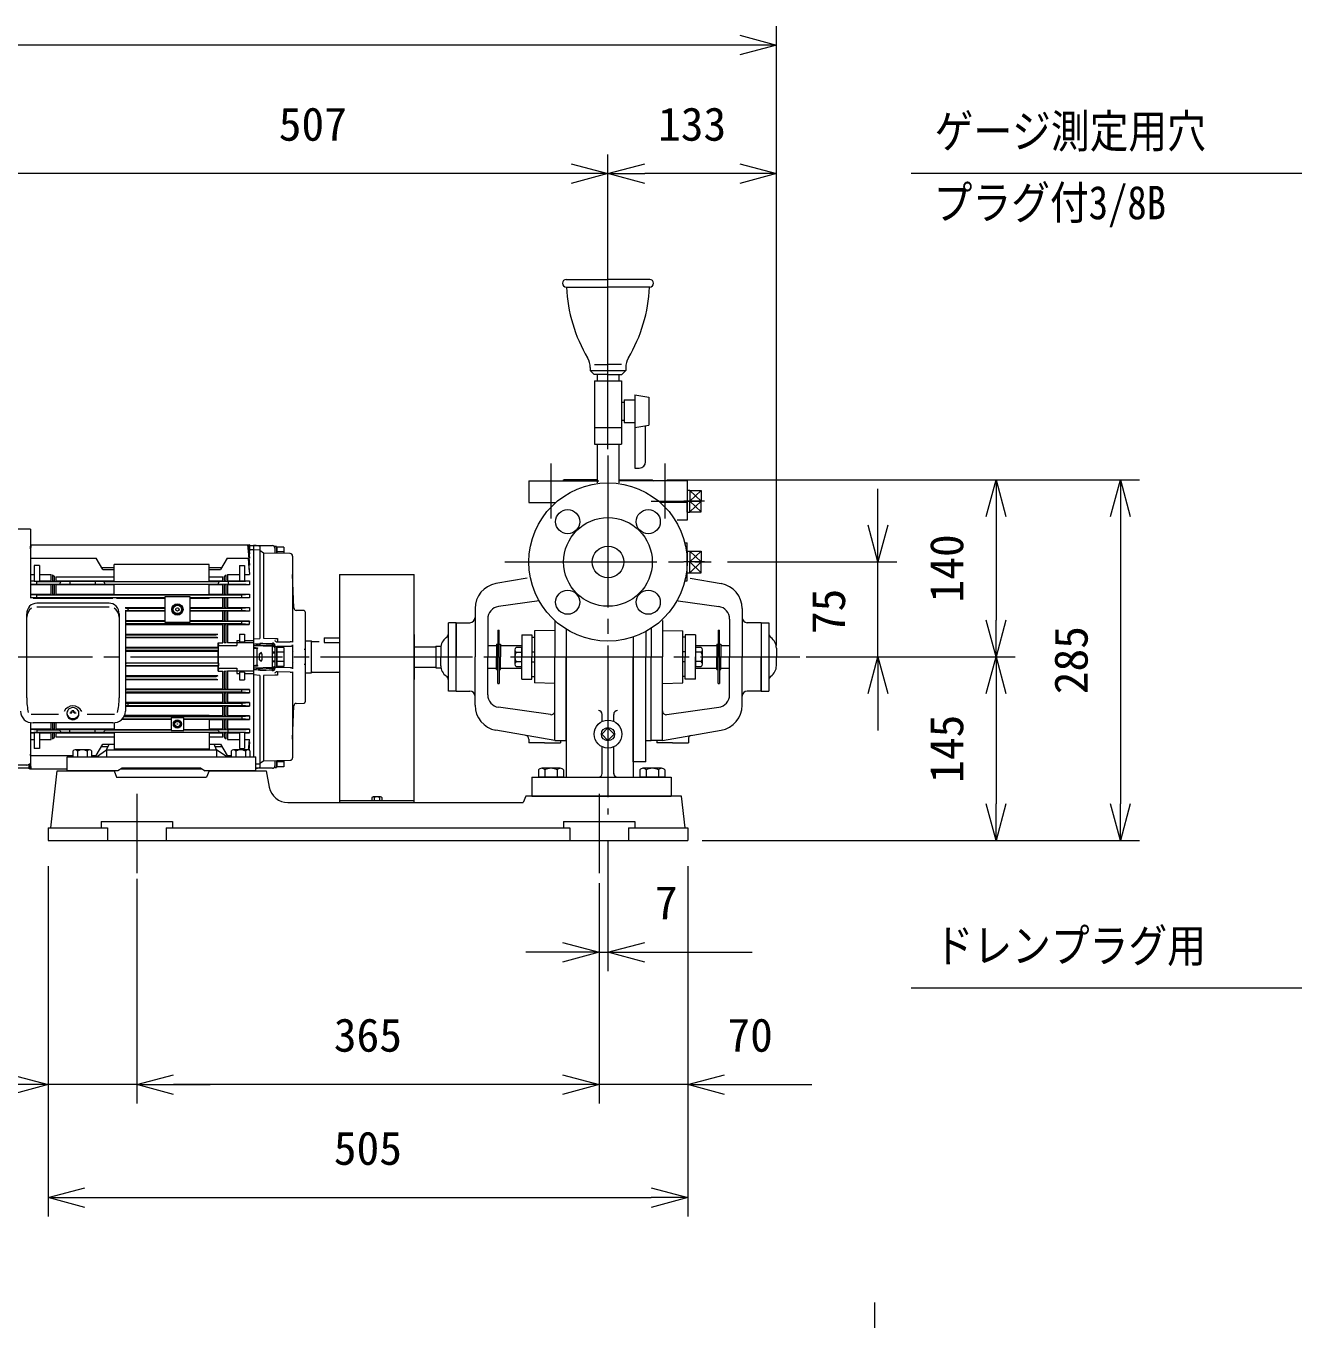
# Model space of a CAD drawing. Units: millimetres at full size, sheet at 1:6. Extents: x -1188 to 1188, y -840 to 840.
# Drawn here: x -670 to 338, y -840 to 188 of the extents above; entities that cross this region are included whole.
import ezdxf
from ezdxf.enums import TextEntityAlignment as Align

# ---------------------------------------------------------------- set-up
doc = ezdxf.new("R2010")
doc.units = ezdxf.units.MM
doc.header["$LTSCALE"] = 6
doc.linetypes.add('USER2', pattern=[25, 20, -1.5, 2, -1.5])
for name, color, linetype, lineweight in [('0-0_0', 7, 'Continuous', 18), ('0-2_NOTE', 2, 'Continuous', 18), ('0-3_NOTE-ENG', 3, 'Continuous', 18), ('0-B_DETAIL', 4, 'Continuous', 18)]:
    doc.layers.add(name, color=color, linetype=linetype, lineweight=lineweight)
doc.styles.add('ＭＳ ゴシック', font='')
doc.styles.get('ＭＳ ゴシック').set_extended_font_data('MS Gothic')

# ---------------------------------------------------------------- blocks, each defined once
blk = doc.blocks.new('_Open30')
at = {"layer": '0-0_0'}
blk.add_line((0, 0), (-1, 0), dxfattribs=at)
blk.add_lwpolyline([(-1, 0.2679), (0, 0), (-1, -0.2679)], dxfattribs=at)

msp = doc.modelspace()

# ---------------------------------------------------------------- linework, layer by layer
at = {"layer": '0-0_0'}
for p, q in [((-666.442, -209.133), (-694.142, -209.133)), ((-666.442, -209.133), (-666.442, -263.609)), ((-666.062, -221.433), (-666.442, -225.846)), ((-666.442, -221.433), (-666.163, -221.433)), ((-493.442, -221.433), (-493.861, -221.433)), ((-493.472, -225.861), (-493.442, -225.861)), ((-493.442, -221.433), (-493.442, -225.861)), ((-493.442, -221.933), (-475.442, -221.933)), ((-490.442, -225.433), (-493.442, -225.433)), ((-490.442, -221.933), (-490.442, -388.933)), ((-485.442, -225.433), (-490.442, -225.695)), ((-485.442, -222.724), (-485.442, -295.312)), ((-482.442, -227.933), (-485.442, -225.933)), ((-472.242, -222.691), (-473.442, -222.691)), ((-473.442, -222.691), (-473.442, -228.103)), ((-472.242, -222.691), (-472.242, -228.111)), ((-471.842, -224.841), (-472.242, -224.841)), ((-471.842, -223.191), (-471.842, -228.118)), ((-466.342, -223.191), (-471.842, -223.191)), ((-466.342, -223.191), (-466.342, -228.214)), ((-666.338, -231.933), (-666.442, -233.152)), ((-666.338, -231.933), (-614.639, -231.933)), ((-609.442, -240.933), (-614.639, -231.933)), ((-511.246, -231.933), (-516.442, -240.933)), ((-493.779, -232.049), (-493.442, -232.049)), ((-493.675, -228.396), (-493.442, -228.396)), ((-493.553, -226.54), (-493.442, -226.54)), ((-461.408, -228.3), (-482.442, -227.933)), ((-482.442, -227.933), (-482.442, -295.127)), ((-466.342, -226.941), (-471.842, -226.941)), ((-459.442, -230.3), (-459.442, -298.238)), ((-666.442, -244.803), (-663.442, -244.803)), ((-659.442, -237.672), (-663.442, -237.672)), ((-663.442, -237.672), (-663.442, -250.101)), ((-659.442, -237.672), (-659.442, -250.101)), ((-659.442, -244.803), (-649.996, -244.803)), ((-649.996, -249.898), (-649.996, -244.803)), ((-648.967, -245.182), (-647.417, -246.424)), ((-648.967, -245.182), (-648.967, -249.887)), ((-647.417, -249.851), (-647.417, -246.424)), ((-646.388, -246.806), (-600.442, -246.806)), ((-646.388, -246.806), (-646.388, -249.84)), ((-610.429, -239.224), (-600.442, -239.224)), ((-609.442, -240.933), (-600.442, -240.933)), ((-600.442, -250.252), (-600.442, -236.933)), ((-525.442, -236.933), (-600.442, -236.933)), ((-525.442, -250.252), (-525.442, -236.933)), ((-525.442, -239.224), (-515.456, -239.224)), ((-525.442, -240.933), (-516.442, -240.933)), ((-525.442, -246.806), (-514.496, -246.806)), ((-514.496, -249.84), (-514.496, -246.806)), ((-513.467, -246.424), (-511.917, -245.182)), ((-513.467, -246.424), (-513.467, -249.851)), ((-511.917, -249.887), (-511.917, -245.182)), ((-510.888, -244.803), (-510.888, -249.898)), ((-510.888, -244.803), (-501.442, -244.803)), ((-501.442, -237.672), (-501.442, -250.101)), ((-497.442, -244.803), (-493.442, -244.803)), ((-493.915, -237.441), (-493.442, -237.441)), ((-458.519, -271.254), (-459.442, -244.933)), ((-666.442, -249.898), (-663.442, -249.898)), ((-661.442, -252.383), (-666.442, -252.807)), ((-649.996, -252.892), (-666.442, -252.892)), ((-663.442, -250.101), (-659.442, -250.101)), ((-661.442, -252.383), (-661.442, -250.446)), ((-661.442, -250.446), (-642.405, -250.446)), ((-661.442, -252.383), (-643.442, -252.383)), ((-659.442, -249.898), (-649.996, -249.898)), ((-649.996, -260.459), (-649.996, -252.892)), ((-648.967, -249.887), (-647.417, -249.851)), ((-647.417, -252.934), (-648.967, -252.902)), ((-648.967, -252.902), (-648.967, -260.449)), ((-647.417, -260.419), (-647.417, -252.934)), ((-646.388, -249.84), (-600.442, -249.84)), ((-600.442, -252.944), (-646.388, -252.944)), ((-646.388, -252.944), (-646.388, -260.409)), ((-635.442, -250.2), (-615.442, -250.2)), ((-615.442, -252.665), (-635.442, -252.665)), ((-615.442, -250.2), (-608.48, -250.446)), ((-615.442, -250.2), (-615.442, -252.665)), ((-607.442, -252.383), (-615.442, -252.665)), ((-608.48, -250.446), (-517.405, -250.446)), ((-607.442, -252.383), (-518.442, -252.383)), ((-600.442, -250.252), (-525.442, -250.252)), ((-525.442, -252.613), (-600.442, -252.613)), ((-600.442, -260.577), (-600.442, -252.613)), ((-525.442, -249.84), (-514.496, -249.84)), ((-525.442, -260.577), (-525.442, -252.613)), ((-514.496, -252.944), (-525.442, -252.944)), ((-514.496, -260.409), (-514.496, -252.944)), ((-513.467, -249.851), (-511.917, -249.887)), ((-511.917, -252.902), (-513.467, -252.934)), ((-513.467, -252.934), (-513.467, -260.419)), ((-511.917, -260.449), (-511.917, -252.902)), ((-510.888, -249.898), (-501.442, -249.898)), ((-510.888, -252.892), (-510.888, -260.459)), ((-493.442, -252.892), (-510.888, -252.892)), ((-510.442, -250.2), (-496.649, -250.2)), ((-496.043, -252.665), (-510.442, -252.665)), ((-497.442, -250.101), (-501.442, -250.101)), ((-497.442, -249.898), (-493.442, -249.898)), ((-496.649, -250.2), (-493.442, -249.898)), ((-493.442, -252.892), (-496.043, -252.665)), ((-493.442, -249.898), (-493.442, -252.892)), ((-666.442, -260.459), (-649.996, -260.459)), ((-666.442, -260.54), (-661.442, -260.948)), ((-661.442, -262.89), (-666.442, -263.277)), ((-649.996, -263.354), (-666.442, -263.354)), ((-601.442, -263.725), (-664.442, -263.725)), ((-661.442, -262.89), (-661.442, -260.948)), ((-661.442, -260.948), (-499.442, -260.948)), ((-661.442, -262.89), (-560.442, -262.89)), ((-648.967, -260.449), (-647.417, -260.419)), ((-647.417, -263.392), (-648.967, -263.363)), ((-646.388, -260.409), (-600.442, -260.409)), ((-600.442, -263.401), (-646.388, -263.401)), ((-620.442, -260.933), (-540.442, -260.933)), ((-600.442, -260.577), (-525.442, -260.577)), ((-560.442, -263.393), (-600.442, -263.393)), ((-600.442, -263.471), (-600.442, -263.393)), ((-560.442, -263.802), (-598.59, -263.802)), ((-560.442, -262.433), (-560.442, -282.433)), ((-540.442, -262.433), (-560.442, -262.433)), ((-540.442, -282.433), (-540.442, -262.433)), ((-540.442, -262.89), (-499.442, -262.89)), ((-525.442, -263.393), (-540.442, -263.393)), ((-525.442, -263.802), (-540.442, -263.802)), ((-525.442, -260.409), (-514.496, -260.409)), ((-525.442, -263.802), (-525.442, -263.393)), ((-514.496, -263.401), (-525.442, -263.401)), ((-514.496, -270.952), (-514.496, -263.401)), ((-513.467, -260.419), (-511.917, -260.449)), ((-511.917, -263.363), (-513.467, -263.392)), ((-513.467, -263.392), (-513.467, -270.96)), ((-511.917, -270.988), (-511.917, -263.363)), ((-510.888, -260.459), (-493.442, -260.459)), ((-493.442, -263.354), (-510.888, -263.354)), ((-510.888, -263.354), (-510.888, -270.997)), ((-669.442, -278.426), (-669.442, -275.957)), ((-604.442, -267.482), (-661.442, -267.482)), ((-661.442, -270.394), (-604.442, -270.394)), ((-596.442, -275.957), (-596.442, -278.426)), ((-591.587, -270.952), (-560.442, -270.952)), ((-591.52, -271.36), (-589.424, -271.45)), ((-591.442, -272.932), (-591.442, -351.9)), ((-588.942, -273.395), (-591.442, -273.502)), ((-560.442, -273.875), (-591.442, -273.875)), ((-589.424, -271.45), (-560.442, -271.45)), ((-588.942, -273.395), (-560.442, -273.395)), ((-540.442, -270.952), (-514.496, -270.952)), ((-540.442, -271.45), (-499.442, -271.45)), ((-540.442, -273.395), (-499.442, -273.395)), ((-514.496, -273.875), (-540.442, -273.875)), ((-514.496, -281.566), (-514.496, -273.875)), ((-513.467, -270.96), (-511.917, -270.988)), ((-511.917, -273.84), (-513.467, -273.866)), ((-513.467, -273.866), (-513.467, -281.574)), ((-511.917, -281.6), (-511.917, -273.84)), ((-510.888, -270.997), (-493.442, -270.997)), ((-493.442, -273.832), (-510.888, -273.832)), ((-510.888, -273.832), (-510.888, -281.608)), ((-450.408, -273.399), (-456.59, -273.183)), ((-449.442, -274.398), (-449.442, -345.467)), ((-669.442, -342.317), (-669.442, -278.426)), ((-596.442, -278.426), (-596.442, -342.317)), ((-560.442, -281.566), (-591.442, -281.566)), ((-591.442, -284.275), (-514.496, -284.275)), ((-499.442, -283.933), (-590.789, -283.933)), ((-560.442, -282.433), (-540.442, -282.433)), ((-514.496, -281.566), (-540.442, -281.566)), ((-499.442, -281.933), (-540.442, -281.933)), ((-514.496, -298.725), (-514.496, -284.275)), ((-511.917, -281.6), (-513.467, -281.574)), ((-513.467, -284.267), (-511.917, -284.242)), ((-513.467, -284.267), (-513.467, -298.764)), ((-511.917, -298.893), (-511.917, -284.242)), ((-493.443, -281.608), (-510.888, -281.608)), ((-510.888, -284.234), (-493.872, -284.234)), ((-510.888, -284.234), (-510.888, -298.933)), ((-499.442, -281.933), (-493.443, -281.608)), ((-499.442, -283.933), (-499.442, -281.933)), ((-493.872, -284.234), (-499.442, -283.933)), ((-591.442, -291.998), (-518.442, -291.998)), ((-591.442, -292.454), (-519.958, -292.454)), ((-591.442, -294.402), (-519.952, -294.402)), ((-518.442, -294.852), (-591.442, -294.852)), ((-503.442, -296.933), (-503.442, -300.933)), ((-503.442, -296.933), (-501.442, -296.933)), ((-501.442, -291.933), (-501.442, -297.97)), ((-501.442, -297.97), (-497.442, -297.97)), ((-497.442, -296.933), (-490.442, -296.933)), ((-490.442, -295.708), (-485.442, -295.312)), ((-471.477, -295.478), (-471.477, -298.127)), ((-471.477, -298.127), (-461.408, -297.945)), ((-444.442, -297.433), (-449.442, -297.433)), ((-444.442, -322.433), (-444.442, -297.433)), ((-438.442, -297.933), (-443.942, -297.933)), ((-434.442, -294.933), (-434.442, -298.619)), ((-434.442, -294.933), (-422.442, -294.933)), ((-518.361, -302.562), (-591.442, -302.562)), ((-591.442, -305.298), (-518.361, -305.298)), ((-517.969, -304.905), (-590.628, -304.905)), ((-517.969, -302.957), (-590.626, -302.957)), ((-518.361, -298.725), (-514.496, -298.725)), ((-511.917, -298.893), (-513.467, -298.764)), ((-490.442, -298.933), (-510.888, -298.933)), ((-490.442, -300.973), (-490.432, -300.972)), ((-475.442, -301.74), (-490.442, -301.17)), ((-490.442, -302.36), (-487.233, -302.69)), ((-485.697, -312.359), (-485.697, -307.506)), ((-485.442, -299.405), (-485.442, -300.375)), ((-485.442, -300.375), (-475.373, -300.757)), ((-483.881, -307.481), (-483.881, -312.384)), ((-475.442, -305.99), (-475.442, -301.74)), ((-475.373, -299.424), (-475.371, -299.05)), ((-475.373, -300.757), (-475.373, -299.424)), ((-475.373, -312.936), (-475.373, -306.93)), ((-473.442, -300.884), (-473.442, -302.847)), ((-472.242, -301.933), (-473.442, -301.933)), ((-473.442, -302.921), (-473.442, -318.981)), ((-472.242, -301.933), (-472.242, -317.933)), ((-471.842, -304.083), (-472.242, -304.083)), ((-471.842, -302.433), (-471.842, -317.433)), ((-466.342, -302.433), (-471.842, -302.433)), ((-466.342, -306.183), (-471.842, -306.183)), ((-461.39, -301.592), (-471.495, -301.758)), ((-466.342, -302.433), (-466.342, -317.433)), ((-459.442, -300.427), (-459.442, -319.439)), ((-434.442, -298.619), (-422.442, -298.619)), ((-591.442, -314.567), (-518.361, -314.567)), ((-518.361, -317.303), (-591.442, -317.303)), ((-517.969, -314.96), (-590.628, -314.96)), ((-517.969, -316.908), (-590.626, -316.908)), ((-518.361, -314.567), (-517.969, -314.96)), ((-517.969, -316.908), (-518.361, -317.303)), ((-517.969, -314.96), (-517.969, -316.908)), ((-490.442, -316.632), (-487.338, -316.305)), ((-487.233, -317.175), (-490.442, -317.506)), ((-490.442, -318.695), (-475.442, -318.125)), ((-475.442, -318.125), (-475.442, -313.875)), ((-473.442, -317.933), (-472.242, -317.933)), ((-472.242, -315.783), (-471.842, -315.783)), ((-466.342, -313.683), (-471.842, -313.683)), ((-466.342, -317.433), (-471.842, -317.433)), ((-471.495, -318.108), (-461.39, -318.274)), ((-518.442, -325.013), (-591.442, -325.013)), ((-591.442, -325.463), (-519.952, -325.463)), ((-591.442, -327.867), (-518.442, -327.867)), ((-518.361, -321.141), (-514.496, -321.141)), ((-517.942, -318.933), (-503.442, -318.933)), ((-514.496, -335.506), (-514.496, -321.141)), ((-513.467, -321.101), (-511.917, -320.972)), ((-513.467, -321.101), (-513.467, -335.514)), ((-511.917, -335.539), (-511.917, -320.972)), ((-510.888, -320.933), (-490.442, -320.933)), ((-510.888, -320.933), (-510.888, -335.547)), ((-503.442, -318.933), (-503.442, -322.933)), ((-503.442, -322.933), (-501.442, -322.933)), ((-497.442, -321.895), (-501.442, -321.895)), ((-501.442, -321.895), (-501.442, -327.933)), ((-501.442, -327.933), (-497.442, -327.933)), ((-497.442, -321.895), (-497.442, -327.933)), ((-497.442, -322.933), (-490.442, -322.933)), ((-490.432, -318.894), (-490.442, -318.893)), ((-485.442, -324.553), (-490.442, -324.157)), ((-475.373, -319.108), (-485.442, -319.491)), ((-485.442, -320.461), (-485.442, -319.491)), ((-485.442, -324.553), (-485.442, -397.141)), ((-482.442, -324.738), (-482.442, -391.933)), ((-475.373, -320.442), (-475.373, -319.108)), ((-475.371, -320.815), (-475.373, -320.442)), ((-471.477, -321.738), (-471.477, -324.388)), ((-461.408, -321.921), (-471.477, -321.738)), ((-459.442, -321.627), (-459.442, -389.566)), ((-449.442, -322.433), (-444.442, -322.433)), ((-443.942, -321.933), (-422.442, -321.933)), ((-514.496, -335.506), (-591.442, -335.506)), ((-591.442, -338.385), (-514.496, -338.385)), ((-499.442, -337.913), (-590.379, -337.913)), ((-514.496, -345.991), (-514.496, -338.385)), ((-511.917, -335.539), (-513.467, -335.514)), ((-513.467, -338.377), (-511.917, -338.351)), ((-513.467, -338.377), (-513.467, -345.999)), ((-511.917, -346.026), (-511.917, -338.351)), ((-493.442, -335.547), (-510.888, -335.547)), ((-510.888, -338.343), (-493.442, -338.343)), ((-510.888, -338.343), (-510.888, -346.034)), ((-499.442, -335.966), (-493.442, -335.547)), ((-514.496, -345.991), (-591.442, -345.991)), ((-591.442, -346.364), (-588.942, -346.471)), ((-589.424, -348.415), (-591.442, -348.502)), ((-591.442, -348.913), (-514.496, -348.913)), ((-589.424, -348.415), (-499.442, -348.415)), ((-588.942, -346.471), (-499.442, -346.471)), ((-514.496, -356.465), (-514.496, -348.913)), ((-511.917, -346.026), (-513.467, -345.999)), ((-513.467, -348.905), (-511.917, -348.877)), ((-513.467, -348.905), (-513.467, -356.474)), ((-511.917, -356.502), (-511.917, -348.877)), ((-493.442, -346.034), (-510.888, -346.034)), ((-510.888, -348.868), (-493.442, -348.868)), ((-510.888, -348.868), (-510.888, -356.511)), ((-499.442, -346.471), (-493.442, -346.034)), ((-499.442, -346.471), (-499.442, -348.415)), ((-459.442, -374.933), (-458.519, -348.611)), ((-456.59, -346.682), (-450.408, -346.466)), ((-637.692, -354.299), (-637.692, -355.206)), ((-635.392, -354.188), (-634.192, -354.188)), ((-634.192, -354.188), (-634.192, -353.014)), ((-633.692, -352.562), (-633.692, -353.735)), ((-632.192, -352.648), (-633.692, -352.648)), ((-632.192, -353.735), (-632.192, -352.562)), ((-631.692, -353.014), (-631.692, -354.188)), ((-631.692, -354.188), (-630.492, -354.188)), ((-628.192, -355.206), (-628.192, -354.299)), ((-621.607, -355.183), (-602.042, -355.183)), ((-602.042, -355.183), (-600.055, -355.157)), ((-555.442, -359.289), (-594.337, -359.289)), ((-593.974, -358.917), (-555.442, -358.917)), ((-592.584, -356.976), (-499.442, -356.976)), ((-525.442, -356.472), (-592.33, -356.472)), ((-592.15, -356.063), (-525.442, -356.063)), ((-591.442, -351.9), (-591.442, -352.918)), ((-555.442, -357.933), (-555.442, -367.933)), ((-545.442, -357.933), (-555.442, -357.933)), ((-545.442, -367.933), (-545.442, -357.933)), ((-545.442, -358.917), (-499.442, -358.917)), ((-525.442, -359.289), (-545.442, -359.289)), ((-525.442, -356.472), (-525.442, -356.063)), ((-514.496, -356.465), (-525.442, -356.465)), ((-525.442, -359.289), (-525.442, -367.252)), ((-525.442, -359.456), (-514.496, -359.456)), ((-514.496, -366.921), (-514.496, -359.456)), ((-511.917, -356.502), (-513.467, -356.474)), ((-513.467, -359.447), (-511.917, -359.416)), ((-513.467, -359.447), (-513.467, -366.931)), ((-511.917, -366.964), (-511.917, -359.416)), ((-493.442, -356.511), (-510.888, -356.511)), ((-510.888, -359.407), (-493.442, -359.407)), ((-510.888, -359.407), (-510.888, -366.973)), ((-499.442, -356.976), (-493.442, -356.511)), ((-499.442, -356.976), (-499.442, -358.917)), ((-666.442, -361.858), (-666.442, -394.075)), ((-649.996, -366.973), (-666.442, -366.973)), ((-666.442, -367.058), (-661.442, -367.482)), ((-666.442, -369.967), (-663.442, -369.967)), ((-601.442, -361.974), (-664.442, -361.974)), ((-663.442, -369.764), (-659.442, -369.764)), ((-663.442, -369.764), (-663.442, -382.194)), ((-661.442, -367.482), (-643.442, -367.482)), ((-661.442, -369.42), (-642.405, -369.42)), ((-659.442, -369.764), (-659.442, -382.194)), ((-659.442, -369.967), (-649.996, -369.967)), ((-649.996, -366.973), (-649.996, -361.974)), ((-649.996, -375.062), (-649.996, -369.967)), ((-648.967, -361.974), (-648.967, -366.964)), ((-647.417, -366.931), (-648.967, -366.964)), ((-648.967, -369.978), (-647.417, -370.014)), ((-648.967, -369.978), (-648.967, -374.683)), ((-647.417, -366.931), (-647.417, -361.974)), ((-647.417, -373.442), (-647.417, -370.014)), ((-646.388, -361.974), (-646.388, -366.921)), ((-600.442, -366.921), (-646.388, -366.921)), ((-646.388, -370.025), (-600.442, -370.025)), ((-646.388, -370.025), (-646.388, -373.059)), ((-643.442, -367.482), (-635.442, -367.2)), ((-635.442, -369.665), (-642.405, -369.42)), ((-635.442, -367.2), (-615.442, -367.2)), ((-635.442, -369.665), (-635.442, -367.2)), ((-615.442, -369.665), (-635.442, -369.665)), ((-608.48, -369.42), (-517.405, -369.42)), ((-607.442, -367.482), (-555.442, -367.482)), ((-600.442, -361.969), (-600.442, -367.252)), ((-600.442, -367.252), (-555.442, -367.252)), ((-525.442, -369.613), (-600.442, -369.613)), ((-600.442, -369.613), (-600.442, -382.933)), ((-555.442, -367.933), (-545.442, -367.933)), ((-545.442, -367.252), (-525.442, -367.252)), ((-545.442, -367.482), (-518.442, -367.482)), ((-514.496, -366.921), (-525.442, -366.921)), ((-525.442, -369.613), (-525.442, -382.933)), ((-525.442, -370.025), (-514.496, -370.025)), ((-518.442, -367.482), (-510.442, -367.2)), ((-510.442, -369.665), (-517.405, -369.42)), ((-514.496, -373.059), (-514.496, -370.025)), ((-511.917, -366.964), (-513.467, -366.931)), ((-513.467, -370.014), (-511.917, -369.978)), ((-513.467, -370.014), (-513.467, -373.442)), ((-511.917, -374.683), (-511.917, -369.978)), ((-493.442, -366.973), (-510.888, -366.973)), ((-510.888, -369.967), (-501.442, -369.967)), ((-510.888, -369.967), (-510.888, -375.062)), ((-510.442, -367.2), (-496.043, -367.2)), ((-510.442, -369.665), (-510.442, -367.2)), ((-496.649, -369.665), (-510.442, -369.665)), ((-497.442, -369.764), (-501.442, -369.764)), ((-501.442, -369.764), (-501.442, -382.194)), ((-497.442, -369.764), (-497.442, -382.194)), ((-497.442, -369.967), (-493.442, -369.967)), ((-493.442, -369.967), (-496.649, -369.665)), ((-496.043, -367.2), (-493.442, -366.973)), ((-493.442, -366.973), (-493.442, -369.967)), ((-666.442, -375.062), (-663.442, -375.062)), ((-659.442, -375.062), (-649.996, -375.062)), ((-648.967, -374.683), (-647.417, -373.442)), ((-646.388, -373.059), (-600.442, -373.059)), ((-614.639, -387.933), (-609.442, -378.933)), ((-609.442, -378.933), (-600.442, -378.933)), ((-606.442, -383.433), (-604.442, -378.933)), ((-525.442, -373.059), (-514.496, -373.059)), ((-525.442, -378.933), (-516.442, -378.933)), ((-519.442, -383.433), (-521.442, -378.933)), ((-516.442, -378.933), (-511.246, -387.933)), ((-513.467, -373.442), (-511.917, -374.683)), ((-510.888, -375.062), (-501.442, -375.062)), ((-497.442, -375.062), (-493.442, -375.062)), ((-493.442, -377.141), (-494.018, -383.571)), ((-666.338, -387.933), (-666.442, -386.714)), ((-666.338, -387.933), (-632.948, -387.933)), ((-659.442, -382.194), (-663.442, -382.194)), ((-637.442, -399.933), (-637.442, -388.933)), ((-637.442, -388.933), (-488.442, -388.933)), ((-617.937, -387.933), (-614.639, -387.933)), ((-614.442, -388.933), (-606.442, -383.433)), ((-610.429, -380.641), (-605.202, -380.641)), ((-606.442, -383.433), (-606.442, -388.933)), ((-525.442, -382.933), (-600.442, -382.933)), ((-597.442, -382.933), (-597.442, -383.433)), ((-572.442, -382.933), (-572.442, -383.433)), ((-569.742, -382.933), (-569.742, -383.433)), ((-556.142, -382.933), (-556.142, -383.433)), ((-553.442, -382.933), (-553.442, -383.433)), ((-528.442, -382.933), (-528.442, -383.433)), ((-520.683, -380.641), (-515.456, -380.641)), ((-511.442, -388.933), (-519.442, -383.433)), ((-511.246, -387.933), (-507.948, -387.933)), ((-501.442, -382.194), (-497.442, -382.194)), ((-493.915, -382.424), (-493.442, -382.424)), ((-493.561, -383.794), (-493.442, -382.424)), ((-488.442, -399.933), (-488.442, -388.933)), ((-669.442, -395.437), (-687.442, -395.437)), ((-667.442, -397.933), (-681.426, -397.933)), ((-666.997, -398.433), (-666.882, -398.433)), ((-666.958, -394.312), (-666.594, -398.433)), ((-666.523, -398.433), (-666.883, -394.278)), ((-666.837, -398.433), (-666.594, -398.433)), ((-666.549, -394.083), (-666.162, -398.433)), ((-666.523, -398.433), (-666.163, -398.433)), ((-666.062, -398.433), (-637.442, -398.433)), ((-597.442, -399.933), (-637.442, -399.933)), ((-594.844, -398.433), (-531.04, -398.433)), ((-531.907, -397.933), (-528.442, -399.933)), ((-488.442, -399.933), (-528.442, -399.933)), ((-488.442, -394.275), (-485.442, -394.433)), ((-475.442, -397.933), (-488.442, -397.933)), ((-485.442, -393.933), (-482.442, -391.933)), ((-482.442, -391.933), (-461.408, -391.565)), ((-473.442, -391.762), (-473.442, -397.174)), ((-473.442, -397.174), (-472.242, -397.174)), ((-472.242, -391.755), (-472.242, -397.174)), ((-472.242, -395.024), (-471.842, -395.024)), ((-471.842, -391.748), (-471.842, -396.674)), ((-466.342, -392.924), (-471.842, -392.924)), ((0, -820), (0, -840))]:
    msp.add_line(p, q, dxfattribs=at)
at = {"layer": '0-0_0', "color": 8}
for p, q in [((-471.495, -301.758), (-471.495, -302.433)), ((-471.495, -317.433), (-471.495, -318.108))]:
    msp.add_line(p, q, dxfattribs=at)
at = {"layer": '0-0_0'}
for points in [[(-666.442, -224.584), (-666.301, -222.994), (-666.162, -221.433)], [(-666.062, -221.433), (-494.823, -221.433), (-494.55, -224.594), (-493.996, -231.017), (-493.442, -237.441)], [(-493.442, -235.838), (-494.013, -229.416), (-494.722, -221.433)], [(-494.722, -221.433), (-494.362, -221.433), (-493.913, -226.617), (-493.442, -232.049)], [(-493.442, -231.032), (-493.923, -225.602), (-494.291, -221.433)], [(-494.291, -221.433), (-494.047, -221.433), (-493.862, -223.565), (-493.652, -225.981), (-493.442, -228.396)], [(-493.442, -227.793), (-493.655, -225.378), (-494.003, -221.433)], [(-494.002, -221.433), (-493.887, -221.433), (-493.839, -221.99), (-493.641, -224.265), (-493.442, -226.54)], [(-493.442, -226.202), (-493.652, -223.817), (-493.861, -221.433)], [(-490.442, -221.933), (-490.441, -221.933), (-490.44, -221.934), (-490.438, -221.935), (-490.437, -221.936), (-490.436, -221.938), (-490.435, -221.941), (-490.433, -221.944), (-490.432, -221.947)], [(-511.246, -231.933), (-494.547, -231.933), (-494.015, -238.137), (-493.442, -244.803)], [(-493.442, -242.724), (-494.038, -236.06), (-494.408, -231.933)], [(-501.442, -237.672), (-497.442, -237.672), (-497.442, -250.101)], [(-642.405, -250.446), (-635.442, -250.2), (-635.442, -252.665), (-643.442, -252.383)], [(-517.405, -250.446), (-510.442, -250.2), (-510.442, -252.665), (-518.442, -252.383)], [(-560.442, -281.933), (-590.729, -281.933), (-590.953, -281.865), (-591.442, -281.717)], [(-591.442, -284.126), (-591.439, -284.125), (-590.789, -283.933)], [(-519.958, -292.454), (-519.453, -292.303), (-518.948, -292.15), (-518.442, -291.998)], [(-518.442, -294.852), (-518.952, -294.7), (-519.463, -294.548), (-519.952, -294.402)], [(-501.442, -291.933), (-497.442, -291.933), (-497.442, -297.97)], [(-482.442, -295.127), (-473.442, -295.415), (-471.477, -295.478)], [(-590.626, -302.957), (-590.988, -302.848), (-591.442, -302.712)], [(-591.442, -305.149), (-591.046, -305.03), (-590.628, -304.905)], [(-518.361, -314.567), (-518.361, -305.298), (-517.969, -304.905), (-517.969, -302.957), (-518.361, -302.562), (-518.361, -298.725), (-517.942, -300.933)], [(-517.942, -318.933), (-517.942, -300.933), (-503.442, -300.933)], [(-487.338, -316.305), (-487.338, -303.56), (-490.442, -303.234)], [(-473.442, -302.74), (-473.481, -302.545), (-473.595, -302.357), (-473.779, -302.184), (-474.028, -302.033), (-474.331, -301.908), (-474.677, -301.816), (-475.052, -301.759), (-475.442, -301.74)], [(-473.442, -306.99), (-473.481, -306.795), (-473.595, -306.607), (-473.779, -306.434), (-474.028, -306.283), (-474.331, -306.158), (-474.677, -306.066), (-475.052, -306.009), (-475.442, -305.99)], [(-461.39, -301.592), (-461.007, -301.564), (-460.641, -301.494), (-460.304, -301.385), (-460.01, -301.24), (-459.769, -301.064), (-459.59, -300.866), (-459.48, -300.65), (-459.442, -300.427)], [(-591.442, -314.717), (-590.985, -314.853), (-590.628, -314.96)], [(-590.626, -316.908), (-591.103, -317.052), (-591.442, -317.153)], [(-517.942, -318.933), (-518.361, -321.141), (-518.361, -317.303)], [(-473.442, -312.875), (-473.481, -313.071), (-473.595, -313.258), (-473.779, -313.431), (-474.028, -313.583), (-474.331, -313.707), (-474.677, -313.799), (-475.052, -313.856), (-475.442, -313.875)], [(-473.442, -317.125), (-473.481, -317.32), (-473.595, -317.508), (-473.779, -317.681), (-474.028, -317.833), (-474.331, -317.957), (-474.677, -318.049), (-475.052, -318.106), (-475.442, -318.125)], [(-461.39, -318.274), (-461.007, -318.301), (-460.641, -318.371), (-460.304, -318.48), (-460.01, -318.626), (-459.769, -318.801), (-459.59, -319), (-459.48, -319.215), (-459.442, -319.439)], [(-591.442, -327.411), (-519.958, -327.411), (-519.957, -327.411), (-519.452, -327.563), (-518.947, -327.715), (-518.442, -327.867)], [(-518.442, -325.013), (-518.952, -325.165), (-519.452, -325.314), (-519.952, -325.463)], [(-471.477, -324.388), (-473.442, -324.45), (-482.442, -324.738)], [(-499.442, -335.966), (-590.39, -335.966), (-590.925, -335.808), (-591.442, -335.654)], [(-591.442, -338.234), (-591.416, -338.227), (-590.898, -338.07), (-590.379, -337.913)], [(-493.442, -335.547), (-493.442, -338.343), (-499.442, -337.913), (-499.442, -335.966)], [(-493.442, -346.034), (-493.442, -348.868), (-499.442, -348.415)], [(-665.83, -355.157), (-663.842, -355.183), (-644.278, -355.183)], [(-637.692, -355.206), (-637.531, -356.319), (-637.056, -357.357), (-636.301, -358.248), (-635.317, -358.931), (-634.172, -359.361), (-632.942, -359.508), (-631.713, -359.361), (-630.567, -358.931), (-629.584, -358.248), (-628.829, -357.357), (-628.354, -356.319), (-628.192, -355.206)], [(-493.442, -356.511), (-493.442, -359.407), (-499.442, -358.917)], [(-661.442, -367.482), (-661.442, -369.42), (-666.442, -369.876)], [(-608.48, -369.42), (-615.442, -369.665), (-615.442, -367.2), (-607.442, -367.482)], [(-494.169, -383.523), (-493.975, -381.266), (-493.442, -375.062)], [(-606.442, -383.433), (-519.442, -383.433), (-519.442, -388.933)], [(-667.024, -398.433), (-667.442, -398.433), (-667.442, -394.642)], [(-667.369, -394.498), (-667.233, -396.048), (-667.024, -398.433)], [(-666.997, -398.433), (-667.046, -397.875), (-667.244, -395.6), (-667.341, -394.486)], [(-667.234, -394.437), (-667.23, -394.487), (-666.882, -398.433)], [(-666.837, -398.433), (-667.023, -396.3), (-667.186, -394.416)], [(-666.062, -398.433), (-666.334, -395.271), (-666.442, -394.02)], [(-531.907, -397.933), (-593.978, -397.933), (-597.442, -399.933)], [(-466.342, -391.652), (-466.342, -396.674), (-471.842, -396.674)]]:
    msp.add_lwpolyline(points, dxfattribs=at)
for points in [[(-493.442, -260.459), (-493.442, -263.354), (-499.442, -262.89), (-499.442, -260.948)], [(-493.442, -270.997), (-493.442, -273.832), (-499.442, -273.395), (-499.442, -271.45)], [(-637.692, -354.299), (-637.531, -355.413), (-637.056, -356.45), (-636.301, -357.341), (-635.317, -358.025), (-634.172, -358.454), (-632.942, -358.601), (-631.713, -358.454), (-630.567, -358.025), (-629.584, -357.341), (-628.829, -356.45), (-628.354, -355.413), (-628.192, -354.299), (-628.354, -353.186), (-628.829, -352.149), (-629.584, -351.258), (-630.567, -350.574), (-631.713, -350.144), (-632.942, -349.998), (-634.172, -350.144), (-635.317, -350.574), (-636.301, -351.258), (-637.056, -352.149), (-637.531, -353.186)]]:
    msp.add_lwpolyline(points, close=True, dxfattribs=at)
for centre, radius in [((-550.442, -272.433), 4.5), ((-550.442, -272.433), 4), ((-550.442, -272.433), 3.369), ((-550.442, -272.433), 3.343), ((-550.442, -272.433), 1.343), ((-550.442, -362.933), 3.2), ((-550.442, -362.933), 2.5), ((-550.442, -362.933), 2.13), ((-550.442, -362.933), 2.104), ((-550.442, -362.933), 0.104)]:
    msp.add_circle(centre, radius, dxfattribs=at)
for centre, radius, start, end in [((-490.468, -223.726), 1.779, 88.84127, 89.17678), ((-475.442, -223.933), 2, 0, 90), ((-461.442, -230.3), 2, 0, 89), ((-456.52, -271.184), 2, 182.00955, 268), ((-450.442, -274.398), 1, 0, 88), ((-475.683, -300.872), 4.221, 41.35779, 59.33398), ((-471.48, -286.19), 11.937, 265.0294, 270.01221), ((-460.933, -301.492), 3.579, 65.38316, 97.61824), ((-443.942, -297.433), 0.5, 180, 270), ((-437.415, -303.851), 53.095, 176.89098, 177.10567), ((-458.046, -306.643), 29.454, 172.28718, 173.99182), ((-483.364, -309.629), 3.154, 100.72245, 137.69358), ((-484.122, -355.759), 48.278, 89.71427, 91.86946), ((-531.962, -310.532), 48.178, 3.63083, 4.76483), ((-462.39, -302.173), 13.06, 173.77621, 178.10059), ((-522.867, -309.985), 47.593, 3.68048, 4.81497), ((-475.434, -301.414), 1.992, 0.21762, 88.23679), ((-475.434, -302.747), 1.992, 0.21762, 88.23679), ((-474.902, -322.791), 15.869, 84.72407, 91.70102), ((-475.357, -300.966), 1.916, 2.45979, 90.44189), ((-458.516, -305.553), 0.136, 53.90517, 61.27866), ((-450.178, -305.805), 1.648, 63.46682, 97.99034), ((-437.415, -316.014), 53.095, 182.89433, 183.10902), ((-458.046, -313.222), 29.454, 186.00818, 187.71282), ((-483.364, -310.236), 3.154, 222.30642, 259.27755), ((-484.122, -264.107), 48.278, 268.13054, 270.28573), ((-531.962, -309.333), 48.178, 355.23517, 356.36917), ((-462.39, -317.693), 13.06, 181.89941, 186.22379), ((-522.867, -309.881), 47.593, 355.18503, 356.31952), ((-474.902, -297.074), 15.869, 268.29898, 275.27593), ((-475.434, -317.118), 1.992, 271.76321, 359.78238), ((-475.434, -318.451), 1.992, 271.76321, 359.78238), ((-458.516, -314.312), 0.136, 298.72134, 306.09483), ((-450.178, -314.06), 1.648, 262.00966, 296.53318), ((-475.357, -318.899), 1.916, 269.55811, 357.54021), ((-475.683, -318.994), 4.221, 300.66602, 318.64221), ((-471.48, -333.675), 11.937, 89.98779, 94.9706), ((-460.933, -318.374), 3.579, 262.38176, 294.61684), ((-443.942, -322.433), 0.5, 90, 180), ((-632.942, -356.317), 7.723, 25.96268, 154.03732), ((-456.52, -348.681), 2, 92, 177.99045), ((-450.442, -345.467), 1, 272, 0), ((-664.892, -352.421), 9.563, 182.97674, 272.6955), ((-634.17, -353.71), 0.478, 267.3045, 357.02326), ((-631.715, -353.71), 0.478, 182.97674, 272.6955), ((-600.993, -352.421), 9.563, 267.3045, 357.02326), ((-461.442, -389.566), 2, 271, 0), ((-672.856, -383.933), 12, 286.52873, 302.30974), ((-475.442, -395.933), 2, 270, 0)]:
    msp.add_arc(centre, radius, start, end, dxfattribs=at)
at = {"layer": '0-0_0', "color": 8}
for centre, start, end in [((-471.47, -304.863), 90.44921, 109.32895), ((-471.47, -315.003), 250.67105, 269.55079)]:
    msp.add_arc(centre, 3.105, start, end, dxfattribs=at)
at = {"layer": '0-0_0'}
for centre, major_axis, ratio, start_param, end_param in [((-501.791, -223.933), (16.348, 1.22), 0.096932, 6.27595065, 7.0786051), ((-582.754, -309.933), (0, 100), 0.742091, 0.93369427, 0.95758387), ((-668.131, -309.933), (0, 100), 0.742091, 5.32560143, 5.34949104), ((-457.754, -309.933), (0, 100), 0.742091, 0.93369427, 0.95758387), ((-661.442, -275.957), (0, 8.475), 0.943922, 6.28318531, 7.85398163), ((-661.442, -278.426), (0, 8.001), 0.999938, 0.53819089, 1.57079633), ((-604.442, -275.957), (0, 8.475), 0.943922, 4.71238898, 6.28318531), ((-604.442, -278.426), (0, 8.001), 0.999938, 4.71238898, 5.74499442), ((-645.85, -309.933), (0, 100), 0.611347, 5.08642962, 5.10740871), ((-454.89, -309.933), (0, 84.5), 0.484262, 1.22897874, 1.26177369), ((-0.616, -246.595), (1313.229, 113.993), 0.008725, 4.32939792, 4.3334981), ((-501.791, -301.739), (16.349, 1.365), 0.015249, 5.47925748, 6.28191193), ((-1137.804, -266.075), (2818.869, -97.66), 0.003791, 4.94606408, 4.94973767), ((-0.616, -373.271), (1313.229, -113.993), 0.008725, 1.94968721, 1.95378738), ((-501.791, -318.126), (16.349, -1.365), 0.015249, 0.00127338, 0.80392782), ((-1137.804, -353.79), (2818.869, 97.66), 0.003791, 1.33344764, 1.33712122), ((-663.842, -342.317), (0, 17.84), 0.313894, 1.57079633, 2.26662414), ((-602.042, -342.317), (0, 17.84), 0.313894, 4.01656116, 4.71238898), ((-645.85, -309.933), (0, 100), 0.611347, 4.31736925, 4.33834834), ((-582.754, -309.933), (0, 100), 0.742091, 2.18400878, 2.20789839), ((-668.131, -309.933), (0, 100), 0.742091, 4.07528692, 4.09917653), ((-457.754, -309.933), (0, 100), 0.742091, 2.18400878, 2.20789839), ((-501.791, -395.933), (16.348, -1.22), 0.096932, 5.6749422, 6.29041997)]:
    msp.add_ellipse(centre, major_axis=major_axis, ratio=ratio, start_param=start_param, end_param=end_param, dxfattribs=at)
at = {"layer": '0-2_NOTE'}
for p, q in [((29.031, 72.078), (337.514, 72.078)), ((29.031, -571.239), (337.514, -571.239))]:
    msp.add_line(p, q, dxfattribs=at)
at = {"layer": '0-3_NOTE-ENG'}
for p, q in [((-77.442, -300.933), (-77.442, 188.391)), ((-106.442, 173.391), (-717.442, 173.391)), ((-210.442, -145.715), (-210.442, 86.88)), ((-239.442, 71.88), (-717.442, 71.88)), ((-106.442, 71.88), (-181.442, 71.88)), ((-164.074, -169.933), (209.215, -169.933)), ((2.696, -205.933), (2.696, -177.191)), ((96.024, -198.933), (96.024, -280.933)), ((194.215, -198.933), (194.215, -425.933)), ((-116.196, -234.933), (17.696, -234.933)), ((2.696, -309.933), (2.696, -234.933)), ((-53.898, -309.933), (111.024, -309.933)), ((-53.898, -309.933), (102.342, -309.933)), ((-50.875, -309.933), (17.696, -309.933)), ((2.696, -338.933), (2.696, -367.933)), ((96.024, -338.933), (96.024, -425.933)), ((-210.442, -454.627), (-210.442, -558.222)), ((-136.074, -454.933), (209.215, -454.933)), ((-652.442, -475.317), (-652.442, -752.074)), ((-147.442, -475.317), (-147.442, -752.074)), ((-582.442, -485.317), (-582.442, -662.713)), ((-217.442, -488.593), (-217.442, -662.713)), ((-246.442, -543.222), (-275.442, -543.222)), ((-217.442, -543.222), (-210.442, -543.222)), ((-181.442, -543.222), (-96.522, -543.222)), ((-582.442, -578.593), (-582.442, -662.713)), ((-217.442, -578.593), (-217.442, -662.713)), ((-582.442, -647.713), (-652.442, -647.713)), ((-246.442, -647.713), (-553.442, -647.713)), ((-553.442, -647.713), (-524.442, -647.713)), ((-147.442, -647.713), (-217.442, -647.713)), ((-128.442, -647.713), (-49.442, -647.713)), ((-623.442, -737.074), (-176.442, -737.074))]:
    msp.add_line(p, q, dxfattribs=at)
at = {"layer": '0-B_DETAIL'}
for p, q in [((-243.442, -11.816), (-210.442, -11.816)), ((-243.442, -17.816), (-210.442, -17.816)), ((-177.442, -11.816), (-210.442, -11.816)), ((-177.442, -17.816), (-210.442, -17.816)), ((-224.442, -81.422), (-224.442, -83.816)), ((-221.037, -78.857), (-210.442, -78.857)), ((-199.848, -78.857), (-210.442, -78.857)), ((-196.442, -81.422), (-196.442, -83.816)), ((-224.442, -83.816), (-196.442, -83.816)), ((-224.442, -83.816), (-221.442, -86.816)), ((-210.442, -86.816), (-221.442, -86.816)), ((-221.192, -91.816), (-199.692, -91.816)), ((-221.192, -91.816), (-221.192, -141.816)), ((-219.092, -86.816), (-219.092, -91.816)), ((-210.442, -86.816), (-199.442, -86.816)), ((-201.792, -86.816), (-201.792, -91.816)), ((-199.692, -91.816), (-199.692, -141.816)), ((-196.442, -83.816), (-199.442, -86.816)), ((-189.192, -102.816), (-189.192, -160.816)), ((-189.192, -102.816), (-178.192, -104.756)), ((-199.692, -108.816), (-197.692, -108.816)), ((-197.692, -106.816), (-197.692, -124.816)), ((-197.692, -106.816), (-189.192, -106.816)), ((-178.192, -104.756), (-178.192, -126.877)), ((-199.692, -122.816), (-197.692, -122.816)), ((-221.192, -128.816), (-199.692, -128.816)), ((-197.692, -124.816), (-189.192, -124.816)), ((-189.192, -128.816), (-178.192, -126.877)), ((-180.692, -155.816), (-180.692, -127.318)), ((-221.192, -141.816), (-199.692, -141.816)), ((-219.092, -141.816), (-219.092, -172.373)), ((-201.792, -141.816), (-201.792, -172.373)), ((-189.192, -160.816), (-185.692, -160.816)), ((-272.942, -170.933), (-217.66, -170.933)), ((-219.092, -169.933), (-245.442, -169.933)), ((-201.792, -169.933), (-175.442, -169.933)), ((-147.942, -170.933), (-201.792, -170.933)), ((-147.942, -170.933), (-147.942, -201.933)), ((-147.942, -178.283), (-147.942, -186.933)), ((-147.942, -178.283), (-145.942, -178.283)), ((-145.942, -178.283), (-145.942, -186.933)), ((-145.942, -178.447), (-136.942, -186.933)), ((-136.942, -178.447), (-145.942, -186.933)), ((-145.942, -178.447), (-136.942, -178.447)), ((-136.942, -178.447), (-136.942, -186.933)), ((-147.942, -187.933), (-169.245, -187.933)), ((-147.942, -195.583), (-147.942, -186.933)), ((-145.942, -195.418), (-136.942, -186.933)), ((-136.942, -195.418), (-145.942, -186.933)), ((-145.942, -195.583), (-145.942, -186.933)), ((-136.942, -195.418), (-136.942, -186.933)), ((-147.942, -201.933), (-155.856, -201.933)), ((-147.942, -195.583), (-145.942, -195.583)), ((-145.942, -195.418), (-136.942, -195.418)), ((-149.769, -219.933), (-147.942, -219.933)), ((-147.942, -249.933), (-147.942, -219.933)), ((-147.942, -226.283), (-145.942, -226.283)), ((-147.942, -226.283), (-147.942, -234.933)), ((-147.942, -243.583), (-147.942, -234.933)), ((-145.942, -226.283), (-145.942, -234.933)), ((-145.942, -226.447), (-136.942, -234.933)), ((-136.942, -226.447), (-145.942, -234.933)), ((-145.942, -226.447), (-136.942, -226.447)), ((-145.942, -243.418), (-136.942, -234.933)), ((-136.942, -243.418), (-145.942, -234.933)), ((-145.942, -243.583), (-145.942, -234.933)), ((-136.942, -226.447), (-136.942, -234.933)), ((-136.942, -243.418), (-136.942, -234.933)), ((-422.442, -244.933), (-422.442, -424.933)), ((-422.442, -244.933), (-363.442, -244.933)), ((-363.442, -424.933), (-363.442, -244.933)), ((-147.942, -243.583), (-145.942, -243.583)), ((-145.942, -243.418), (-136.942, -243.418)), ((-274.262, -247.742), (-298.882, -252.041)), ((-149.769, -249.933), (-147.942, -249.933)), ((-145.623, -247.742), (-121.002, -252.041)), ((-264.902, -265.598), (-296.844, -270.118)), ((-154.983, -265.598), (-123.041, -270.118)), ((-315.442, -271.743), (-315.442, -309.933)), ((-104.442, -271.743), (-104.442, -309.933)), ((-336.442, -336.933), (-336.442, -282.933)), ((-330.442, -282.933), (-336.442, -282.933)), ((-330.442, -282.933), (-319.442, -282.933)), ((-330.442, -336.933), (-330.442, -282.933)), ((-330.442, -282.933), (-330.442, -309.933)), ((-305.442, -280.019), (-305.442, -309.933)), ((-252.442, -281.217), (-252.442, -309.933)), ((-243.442, -287.836), (-243.442, -404.933)), ((-176.442, -287.375), (-176.442, -309.933)), ((-167.442, -281.217), (-167.442, -309.933)), ((-114.442, -280.019), (-114.442, -309.933)), ((-89.442, -282.933), (-100.442, -282.933)), ((-89.442, -282.933), (-89.442, -336.933)), ((-89.442, -282.933), (-89.442, -309.933)), ((-89.442, -282.933), (-83.442, -282.933)), ((-83.442, -282.933), (-83.442, -336.933)), ((-363.442, -292.183), (-363.442, -327.683)), ((-297.442, -288.933), (-297.442, -309.933)), ((-297.442, -288.933), (-296.442, -288.933)), ((-296.442, -309.933), (-296.442, -288.933)), ((-278.442, -292.433), (-278.442, -309.933)), ((-278.442, -292.433), (-270.442, -292.433)), ((-270.442, -292.433), (-270.442, -309.933)), ((-270.442, -294.433), (-268.442, -294.433)), ((-252.448, -289.012), (-268.442, -289.433)), ((-268.442, -289.433), (-268.442, -330.433)), ((-243.442, -288.01), (-243.442, -309.933)), ((-190.442, -294.146), (-190.442, -309.933)), ((-190.442, -294.235), (-190.442, -404.933)), ((-180.442, -289.762), (-180.442, -309.933)), ((-176.442, -288.01), (-176.442, -309.933)), ((-167.442, -289.012), (-151.442, -289.433)), ((-151.442, -330.433), (-151.442, -289.433)), ((-149.442, -294.433), (-151.442, -294.433)), ((-149.442, -292.433), (-149.442, -309.933)), ((-141.442, -292.433), (-149.442, -292.433)), ((-141.442, -292.433), (-141.442, -309.933)), ((-123.442, -288.933), (-123.442, -309.933)), ((-123.442, -288.933), (-122.442, -288.933)), ((-122.442, -309.933), (-122.442, -288.933)), ((-363.442, -301.933), (-346.442, -301.933)), ((-346.442, -301.433), (-342.36, -301.433)), ((-342.442, -302.933), (-342.442, -309.933)), ((-305.442, -300.933), (-298.442, -300.933)), ((-298.442, -299.933), (-297.442, -299.933)), ((-298.442, -299.933), (-298.442, -309.933)), ((-296.442, -299.933), (-295.442, -299.933)), ((-295.442, -299.933), (-295.442, -309.933)), ((-295.442, -300.933), (-278.442, -300.933)), ((-283.942, -304.303), (-283.942, -315.562)), ((-278.442, -302.427), (-283.008, -302.427)), ((-283.008, -306.18), (-278.442, -306.18)), ((-278.442, -317.438), (-278.442, -302.427)), ((-270.442, -305.933), (-268.442, -305.933)), ((-149.442, -305.933), (-151.442, -305.933)), ((-141.442, -300.933), (-124.442, -300.933)), ((-136.877, -302.427), (-141.442, -302.427)), ((-141.442, -302.427), (-141.442, -317.438)), ((-136.877, -306.18), (-141.442, -306.18)), ((-135.942, -315.562), (-135.942, -304.303)), ((-124.442, -299.933), (-123.442, -299.933)), ((-124.442, -299.933), (-124.442, -309.933)), ((-122.442, -299.933), (-121.442, -299.933)), ((-121.442, -299.933), (-121.442, -309.933)), ((-121.442, -300.933), (-114.442, -300.933)), ((-77.442, -302.933), (-77.442, -309.933)), ((-363.442, -317.933), (-346.442, -317.933)), ((-342.442, -316.933), (-342.442, -309.933)), ((-330.442, -336.933), (-330.442, -309.933)), ((-315.442, -348.122), (-315.442, -309.933)), ((-305.442, -339.846), (-305.442, -309.933)), ((-298.442, -319.933), (-298.442, -309.933)), ((-297.442, -330.933), (-297.442, -309.933)), ((-296.442, -309.933), (-296.442, -330.933)), ((-295.442, -319.933), (-295.442, -309.933)), ((-283.008, -313.685), (-278.442, -313.685)), ((-283.008, -317.438), (-278.442, -317.438)), ((-278.442, -327.433), (-278.442, -309.933)), ((-270.442, -327.433), (-270.442, -309.933)), ((-270.442, -313.933), (-268.442, -313.933)), ((-252.442, -375.933), (-252.442, -309.933)), ((-243.442, -375.933), (-243.442, -309.933)), ((-190.442, -392.813), (-190.442, -309.933)), ((-180.442, -392.813), (-180.442, -309.933)), ((-176.442, -375.933), (-176.442, -309.933)), ((-176.442, -375.933), (-176.442, -309.933)), ((-167.442, -375.933), (-167.442, -309.933)), ((-149.442, -313.933), (-151.442, -313.933)), ((-149.442, -327.433), (-149.442, -309.933)), ((-141.442, -327.433), (-141.442, -309.933)), ((-136.877, -313.685), (-141.442, -313.685)), ((-141.442, -317.438), (-136.877, -317.438)), ((-124.442, -319.933), (-124.442, -309.933)), ((-123.442, -330.933), (-123.442, -309.933)), ((-122.442, -309.933), (-122.442, -330.933)), ((-121.442, -319.933), (-121.442, -309.933)), ((-114.442, -339.846), (-114.442, -309.933)), ((-104.442, -348.122), (-104.442, -309.933)), ((-89.442, -336.933), (-89.442, -309.933)), ((-77.442, -316.933), (-77.442, -309.933)), ((-305.442, -318.933), (-298.442, -318.933)), ((-298.442, -319.933), (-297.442, -319.933)), ((-296.442, -319.933), (-295.442, -319.933)), ((-295.442, -318.933), (-278.442, -318.933)), ((-278.442, -327.433), (-270.442, -327.433)), ((-270.442, -325.433), (-268.442, -325.433)), ((-149.442, -325.433), (-151.442, -325.433)), ((-141.442, -327.433), (-149.442, -327.433)), ((-141.442, -318.933), (-124.442, -318.933)), ((-124.442, -319.933), (-123.442, -319.933)), ((-122.442, -319.933), (-121.442, -319.933)), ((-121.442, -318.933), (-114.442, -318.933)), ((-330.442, -336.933), (-336.442, -336.933)), ((-330.442, -336.933), (-319.442, -336.933)), ((-297.442, -330.933), (-296.442, -330.933)), ((-252.419, -330.854), (-268.442, -330.433)), ((-167.442, -330.854), (-151.442, -330.433)), ((-123.442, -330.933), (-122.442, -330.933)), ((-89.442, -336.933), (-100.442, -336.933)), ((-89.442, -336.933), (-83.442, -336.933)), ((-255.863, -355.546), (-296.844, -349.747)), ((-214.942, -360.895), (-214.942, -355.116)), ((-205.942, -360.895), (-205.942, -355.341)), ((-164.022, -355.546), (-123.041, -349.747)), ((-252.442, -375.933), (-298.882, -367.824)), ((-215.392, -370.933), (-210.442, -365.983)), ((-210.442, -365.983), (-205.493, -370.933)), ((-167.442, -375.933), (-121.002, -367.824)), ((-272.942, -374.867), (-272.942, -377.933)), ((-260.442, -377.933), (-272.942, -377.933)), ((-260.442, -377.933), (-247.942, -377.933)), ((-252.442, -375.933), (-243.442, -375.933)), ((-247.942, -375.933), (-247.942, -377.933)), ((-210.442, -375.882), (-215.392, -370.933)), ((-210.442, -375.882), (-205.493, -370.933)), ((-180.442, -375.933), (-176.442, -375.933)), ((-167.442, -375.933), (-176.442, -375.933)), ((-171.942, -375.933), (-171.942, -377.933)), ((-159.442, -377.933), (-171.942, -377.933)), ((-159.442, -377.933), (-146.942, -377.933)), ((-146.942, -374.867), (-146.942, -377.933)), ((-632.948, -384.367), (-632.948, -388.933)), ((-632.948, -388.933), (-617.937, -388.933)), ((-619.813, -383.433), (-631.072, -383.433)), ((-629.195, -384.367), (-629.195, -388.933)), ((-621.69, -384.367), (-621.69, -388.933)), ((-617.937, -388.933), (-617.937, -384.367)), ((-507.948, -384.367), (-507.948, -388.933)), ((-507.948, -388.933), (-492.937, -388.933)), ((-494.813, -383.433), (-506.072, -383.433)), ((-504.195, -384.367), (-504.195, -388.933)), ((-496.69, -384.367), (-496.69, -388.933)), ((-492.937, -388.933), (-492.937, -384.367)), ((-214.942, -401.933), (-214.942, -380.97)), ((-205.942, -402.348), (-205.942, -380.97)), ((-650.352, -444.933), (-645.442, -399.933)), ((-645.442, -399.933), (-600.442, -399.933)), ((-600.442, -399.933), (-598.442, -404.933)), ((-525.442, -399.933), (-527.442, -404.933)), ((-525.442, -399.933), (-480.442, -399.933)), ((-480.442, -399.933), (-477.854, -412.874)), ((-265.257, -399.22), (-265.257, -404.933)), ((-248.081, -397.933), (-262.804, -397.933)), ((-260.35, -399.22), (-260.35, -404.933)), ((-250.535, -399.22), (-250.535, -404.933)), ((-245.627, -399.22), (-245.627, -404.933)), ((-180.442, -392.813), (-190.442, -392.813)), ((-185.257, -399.22), (-185.257, -404.933)), ((-168.081, -397.933), (-182.804, -397.933)), ((-180.35, -399.22), (-180.35, -404.933)), ((-170.535, -399.22), (-170.535, -404.933)), ((-165.627, -399.22), (-165.627, -404.933)), ((-598.442, -404.933), (-527.442, -404.933)), ((-270.442, -404.933), (-160.442, -404.933)), ((-270.442, -404.933), (-270.442, -419.933)), ((-245.627, -404.933), (-265.257, -404.933)), ((-165.627, -404.933), (-185.257, -404.933)), ((-160.442, -404.933), (-160.442, -419.933)), ((-396.942, -421.104), (-396.942, -423.433)), ((-389.942, -420.58), (-395.942, -420.58)), ((-394.942, -421.104), (-394.942, -423.433)), ((-390.942, -421.104), (-390.942, -423.433)), ((-388.942, -421.104), (-388.942, -423.433)), ((-275.442, -419.933), (-277.442, -424.933)), ((-152.442, -419.933), (-275.442, -419.933)), ((-270.442, -419.933), (-160.442, -419.933)), ((-149.585, -444.933), (-152.442, -419.933)), ((-463.145, -424.933), (-277.442, -424.933)), ((-422.442, -423.433), (-363.442, -423.433)), ((-422.442, -424.933), (-363.442, -424.933)), ((-396.942, -423.433), (-388.942, -423.433)), ((-610.66, -439.933), (-554.224, -439.933)), ((-610.66, -439.933), (-610.66, -444.933)), ((-554.224, -439.933), (-554.224, -444.933)), ((-245.66, -439.933), (-189.224, -439.933)), ((-245.66, -439.933), (-245.66, -444.933)), ((-189.224, -439.933), (-189.224, -444.933)), ((-652.442, -444.933), (-605.536, -444.933)), ((-652.442, -444.933), (-652.442, -454.933)), ((-605.536, -444.933), (-605.536, -454.933)), ((-559.348, -444.933), (-240.536, -444.933)), ((-559.348, -444.933), (-559.348, -454.933)), ((-240.536, -444.933), (-240.536, -454.933)), ((-194.348, -444.933), (-147.442, -444.933)), ((-194.348, -444.933), (-194.348, -454.933)), ((-147.442, -444.933), (-147.442, -454.933)), ((-652.442, -454.933), (-147.442, -454.933))]:
    msp.add_line(p, q, dxfattribs=at)
at = {"layer": '0-B_DETAIL', "linetype": 'USER2'}
for p, q in [((-210.442, -150.795), (-210.442, -434.432)), ((-255.442, -157.081), (-255.442, -200.519)), ((-165.442, -157.081), (-165.442, -200.519)), ((-176.44, -186.933), (-138.148, -186.933)), ((-134.126, -186.933), (-150.646, -186.933)), ((-291.783, -234.933), (-129.102, -234.933)), ((-134.126, -234.933), (-150.646, -234.933)), ((-737.442, -309.933), (-58.978, -309.933)), ((-210.442, -363.481), (-210.442, -378.385)), ((-582.442, -418.114), (-582.442, -480.777)), ((-217.442, -418.114), (-217.442, -480.777))]:
    msp.add_line(p, q, dxfattribs=at)
at = {"layer": '0-B_DETAIL'}
for points in [[(-272.942, -170.933), (-272.942, -187.933), (-251.64, -187.933)], [(-346.442, -301.433), (-346.442, -318.433), (-342.36, -318.433)]]:
    msp.add_lwpolyline(points, dxfattribs=at)
for centre, radius in [((-210.442, -234.933), 62.5), ((-242.262, -203.113), 9.5), ((-178.623, -203.113), 9.5), ((-210.442, -234.933), 35), ((-210.442, -234.933), 12.5), ((-242.262, -266.752), 9.5), ((-178.623, -266.752), 9.5), ((-210.442, -370.933), 11), ((-210.442, -370.933), 5.25)]:
    msp.add_circle(centre, radius, dxfattribs=at)
for centre, radius, start, end in [((-243.442, -14.816), 3, 90, 270), ((-121.442, -11.816), 122, 182.81896, 210.53557), ((-299.442, -11.816), 122, 329.46443, 357.18104), ((-177.442, -14.816), 3, 270, 90), ((-239.442, -81.422), 15, 0, 30.53557), ((-181.442, -81.422), 15, 149.46443, 180), ((-185.692, -155.816), 5, 270, 0), ((-246.442, -169.933), 1, 270, 0), ((-174.442, -169.933), 1, 180, 270), ((-295.442, -271.743), 20, 99.90418, 180), ((-124.442, -271.743), 20, 0, 80.09582), ((-295.442, -280.019), 10, 98.05441, 180), ((-124.442, -280.019), 10, 0, 81.94559), ((-319.442, -278.933), 4, 270, 0), ((-100.442, -278.933), 4, 180, 270), ((-332.442, -302.933), 10, 124.8499, 180), ((-340.442, -291.444), 4, 304.8499, 360), ((-79.442, -291.444), 4, 180, 235.1501), ((-87.442, -302.933), 10, 0, 55.1501), ((-281.592, -304.303), 2.351, 127.03451, 232.96549), ((-275.942, -309.933), 8, 152.0243, 207.9757), ((-138.293, -304.303), 2.351, 307.03451, 52.96549), ((-143.942, -309.933), 8, 332.0243, 27.9757), ((-332.442, -316.933), 10, 180, 235.1501), ((-281.592, -315.562), 2.351, 127.03451, 232.96549), ((-138.293, -315.562), 2.351, 307.03451, 52.96549), ((-87.442, -316.933), 10, 304.8499, 0), ((-340.442, -328.422), 4, 0, 55.1501), ((-79.442, -328.422), 4, 124.8499, 180), ((-319.442, -340.933), 4, 0, 90), ((-100.442, -340.933), 4, 90, 180), ((-295.442, -348.122), 20, 180, 260.09582), ((-295.442, -339.846), 10, 180, 261.94559), ((-124.442, -339.846), 10, 278.05441, 0), ((-124.442, -348.122), 20, 279.90418, 0), ((-255.442, -352.576), 3, 261.94559, 0), ((-217.942, -355.341), 3, 0, 90), ((-202.942, -355.341), 3, 90, 180), ((-164.442, -352.576), 3, 180, 278.05441), ((-275.942, -374.867), 3, 0, 80.32381), ((-143.942, -374.867), 3, 99.67619, 180), ((-631.072, -385.783), 2.351, 37.03451, 142.96549), ((-625.442, -391.433), 8, 62.0243, 117.9757), ((-619.813, -385.783), 2.351, 37.03451, 142.96549), ((-506.072, -385.783), 2.351, 37.03451, 142.96549), ((-500.442, -391.433), 8, 62.0243, 117.9757), ((-494.813, -385.783), 2.351, 37.03451, 142.96549), ((-262.804, -400.915), 2.983, 34.64609, 145.35391), ((-255.442, -407.933), 10, 60.61026, 119.38974), ((-248.081, -400.915), 2.983, 34.64609, 145.35391), ((-182.804, -400.915), 2.983, 34.64609, 145.35391), ((-175.442, -407.933), 10, 60.61026, 119.38974), ((-168.081, -400.915), 2.983, 34.64609, 145.35391), ((-217.942, -401.933), 3, 270, 0), ((-202.942, -401.933), 3, 180, 270), ((-463.145, -409.933), 15, 191.30993, 270), ((-395.942, -421.795), 1.216, 34.64609, 145.35391), ((-392.942, -424.655), 4.075, 60.61026, 119.38974), ((-389.942, -421.795), 1.216, 34.64609, 145.35391)]:
    msp.add_arc(centre, radius, start, end, dxfattribs=at)

# ---------------------------------------------------------------- block references
at = {"layer": '0-3_NOTE-ENG', "xscale": 29, "yscale": 29}
for p in [(-77.442, 173.391), (-210.442, 71.88), (-77.442, 71.88), (-217.442, -543.222), (-652.442, -647.713), (-217.442, -647.713), (-217.442, -647.713), (-147.442, -737.074)]:
    msp.add_blockref('_Open30', p, dxfattribs=at)
for p, rotation in [((-210.442, 71.88), 180), ((96.024, -169.933), 90), ((194.215, -169.933), 90), ((2.696, -234.933), 270), ((96.024, -309.933), 270), ((2.696, -309.933), 90), ((96.024, -309.933), 90), ((96.024, -454.933), 270), ((194.215, -454.933), 270), ((-210.442, -543.222), 180), ((-582.442, -647.713), 180), ((-582.442, -647.713), 180), ((-147.442, -647.713), 180), ((-652.442, -737.074), 180)]:
    msp.add_blockref('_Open30', p, dxfattribs=dict(at, rotation=rotation))

# ---------------------------------------------------------------- texts
at = {"layer": '0-2_NOTE', "color": 7, "style": 'ＭＳ ゴシック', "width": 0.85}
for s, p in [('ゲージ測定用穴', (47.504, 84.244)), ('プラグ付3/8B', (46.744, 27.837)), ('ドレンプラグ用', (47.504, -559.072))]:
    msp.add_text(s, height=26.39, dxfattribs=at).set_placement(p, align=Align.BOTTOM_LEFT)
at = {"layer": '0-3_NOTE-ENG', "color": 7, "style": 'ＭＳ ゴシック'}
for s, p in [('507', (-470.442, 89.88)), ('133', (-170.942, 89.88)), ('7', (-173.482, -525.222)), ('365', (-426.942, -629.713)), ('70', (-116.172, -629.713)), ('505', (-426.942, -719.074))]:
    msp.add_text(s, height=26.39, dxfattribs=at).set_placement(p, align=Align.BOTTOM_LEFT)
for s, p in [('140', (78.024, -266.933)), ('75', (-15.304, -291.942)), ('285', (176.215, -339.433)), ('145', (78.024, -409.433))]:
    msp.add_text(s, height=26.39, rotation=90, dxfattribs=at).set_placement(p, align=Align.BOTTOM_LEFT)

doc.saveas('drawing.dxf')
